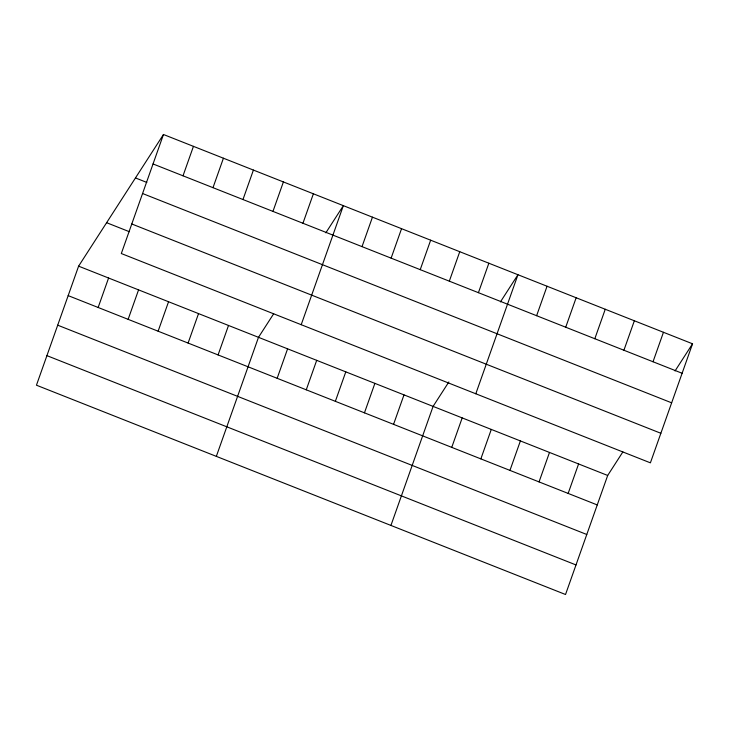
<?xml version="1.0" encoding="UTF-8"?>
<svg xmlns="http://www.w3.org/2000/svg" width="729" height="729" viewBox="0 0 729 729"><rect width="100%" height="100%" fill="white"/><g stroke="black" fill="none" stroke-linecap="round" stroke-linejoin="round"><path stroke-width="1.09" d="M163.469 134.491L121.315 253.537L650.396 462.842L692.55 343.796L163.469 134.491L78.604 266.158L36.45 385.204L565.531 594.509L607.685 475.463L622.858 451.934M98.151 307.483L108.585 278.013M128.131 319.338L138.565 289.878M183.015 175.817L193.449 146.347M158.12 331.203L168.554 301.733M212.996 187.672L223.429 158.211M188.1 343.058L198.534 313.598M242.976 199.536L253.41 170.076M218.08 354.923L228.514 325.462M272.956 211.401L283.399 181.931M216.34 456.363L258.494 337.317L273.667 313.78M302.945 223.256L313.379 193.796M277.157 378.296L287.591 348.836M301.205 324.697L343.359 205.651L325.854 232.806M306.262 389.805L316.696 360.345M362.021 246.63L372.455 217.169M335.358 401.324L345.792 371.854M391.118 258.148L401.551 228.678M364.454 412.833L374.888 383.372M420.223 269.657L430.657 240.187M393.56 424.342L403.994 394.881M449.319 281.166L459.753 251.705M390.935 525.436L433.09 406.39L448.845 381.95M478.415 292.684L488.858 263.215M451.752 447.369L462.186 417.908M475.8 393.769L517.954 274.724L500.449 301.879M480.858 458.878L491.291 429.417M536.617 315.703L547.051 286.242M509.954 470.396L520.388 440.927M565.722 327.221L576.156 297.751M539.05 481.905L549.493 452.445M594.818 338.73L605.252 309.26M568.155 493.415L578.589 463.954M623.915 350.239L634.348 320.778M653.02 361.757L663.454 332.287M675.045 370.952L692.55 343.796M153.035 163.952L682.116 373.266M135.466 177.94L146.839 182.441M142.565 193.513L671.646 402.827M131.785 223.976L660.866 433.281M106.607 222.7L129.352 231.704M78.604 266.158L607.685 475.463M68.171 295.619L597.251 504.933M57.7 325.18L586.781 534.494M46.92 355.643L576.001 564.948"/></g></svg>
